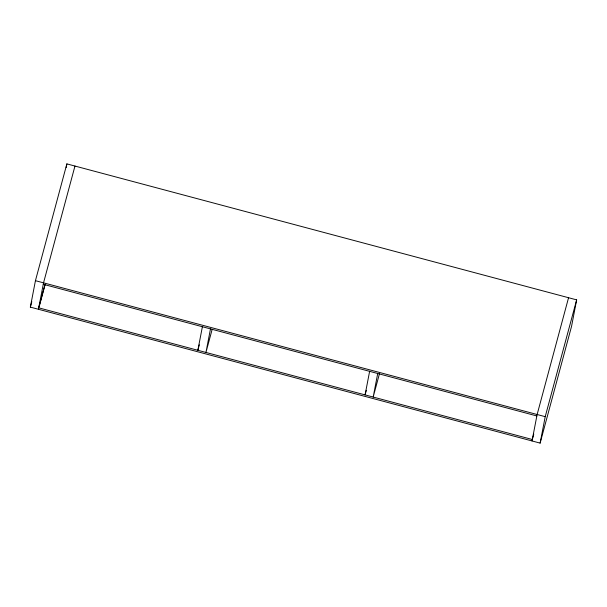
<?xml version="1.0" encoding="UTF-8"?>
<svg xmlns="http://www.w3.org/2000/svg" width="607" height="607" viewBox="0 0 607 607"><rect width="100%" height="100%" fill="white"/><g stroke="black" fill="none" stroke-linecap="round" stroke-linejoin="round"><path stroke-width="0.91" d="M30.35 307.119L35.441 280.677L66.876 163.89L576.65 299.881L571.559 326.323L540.124 443.11L30.35 307.119L31.822 301.649M38.438 309.282L43.537 282.839L74.965 166.052M66.171 167.54L66.876 163.89M202.389 326.733L197.852 350.285L199.331 344.806M210.485 328.888L205.948 352.447L212.093 329.616M369.617 371.34L365.08 394.899L366.309 390.331M377.713 373.502L373.176 397.054L379.565 373.32M532.036 440.948L537.127 414.513L568.562 297.718M540.124 443.11L545.215 416.668L576.65 299.881M45.108 284.114L38.719 307.832L532.309 439.506L533.781 434.035M39.182 306.543L45.07 284.645M35.441 280.677L545.215 416.668M43.256 284.281L536.846 415.954"/></g></svg>
